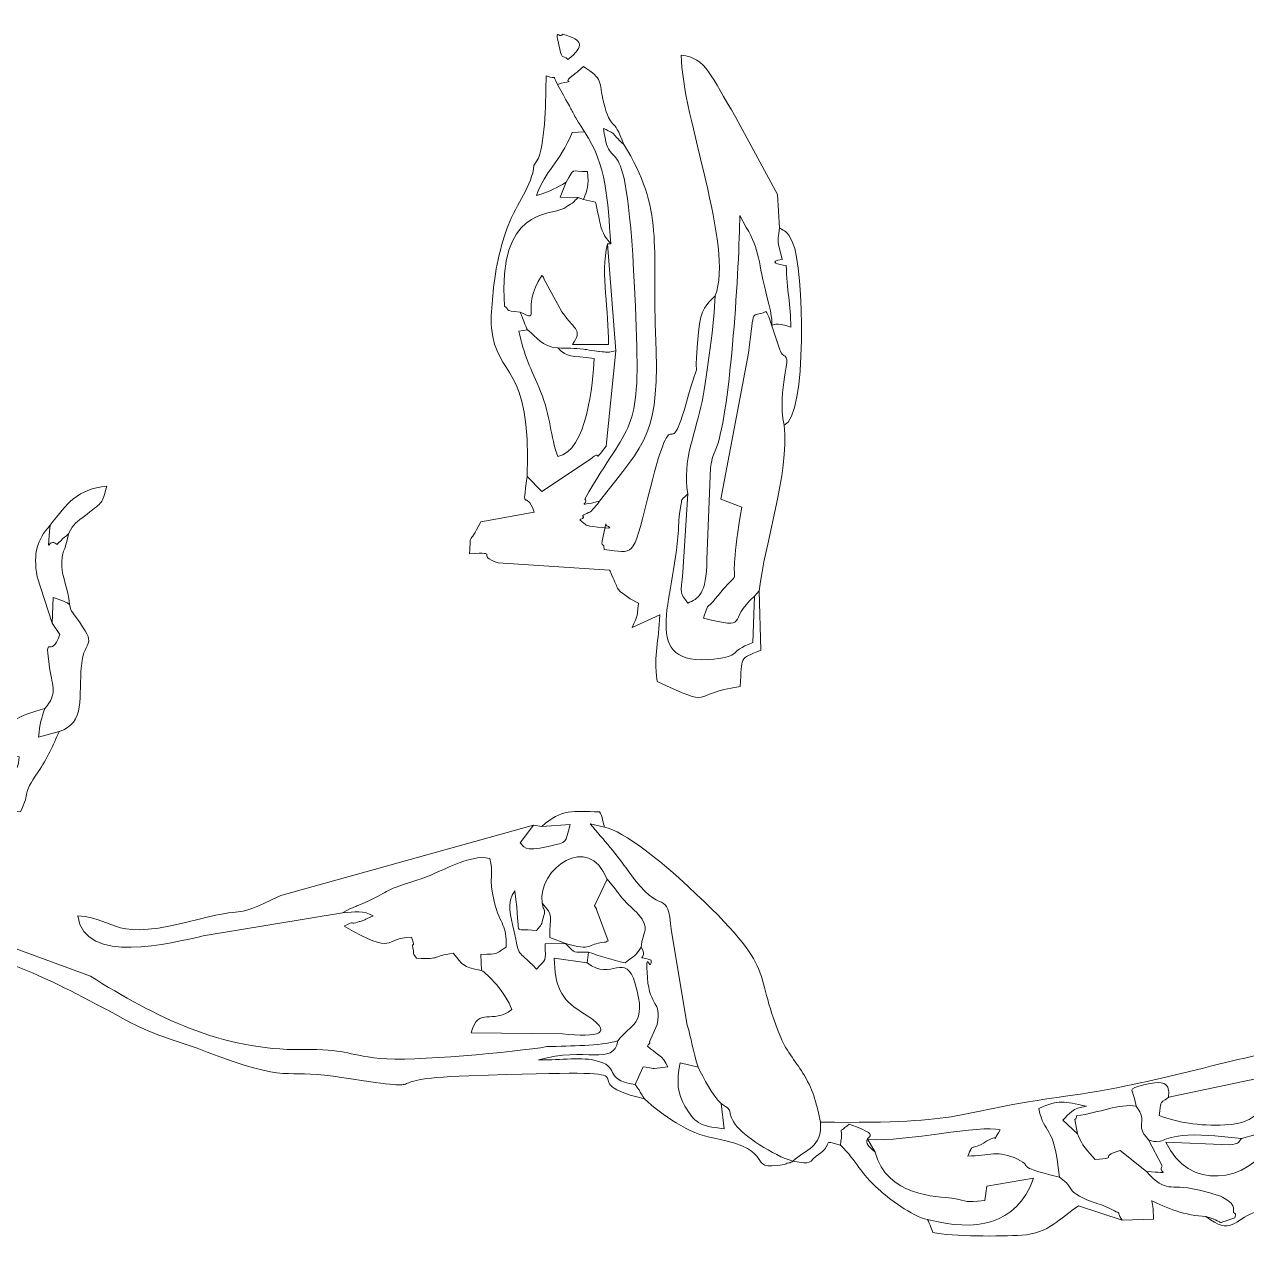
# Model space of a CAD drawing. Header units: millimetres. Extents: x -354 to 179, y -174 to 113.
# Drawn here: x -322.08 to -292.76, y -14.7 to 14.39 of the extents above; entities that cross this region are included whole.
import ezdxf

# ---------------------------------------------------------------- set-up
doc = ezdxf.new("R2010")
doc.units = ezdxf.units.MM
doc.linetypes.add('K5LT32769', pattern=[0])
doc.layers.add('layer 1', color=7, linetype='Continuous')

msp = doc.modelspace()

# ---------------------------------------------------------------- linework, layer by layer
at = {"layer": 'layer 1', "color": 7, "linetype": 'K5LT32769', "lineweight": 18}
for points, knots in [([(-309.236, 13.8), (-309.17, 13.512), (-309.173, 13.691), (-309.041, 13.545), (-308.632, 13.886), (-308.663, 14.011), (-309.166, 14.156), (-309.245, 14.013), (-309.371, 14.39), (-309.236, 13.8)], [0, 0, 0, 0, 0.25, 0.25, 0.25, 0.5, 0.5, 0.5, 1, 1, 1, 1]), ([(-303.965, 9.512), (-303.965, 9.512), (-304.015, 10.306), (-304.015, 10.306), (-305.007, 12.155), (-305.007, 12.155), (-305.626, 13.16), (-305.706, 13.579), (-306.32, 13.653), (-306.302, 12.142), (-305.044, 9.055), (-305.507, 7.875), (-305.524, 7.263), (-305.696, 6.012), (-305.822, 5.343), (-305.953, 4.639), (-306.307, 3.924), (-306.166, 3.125), (-306.166, 3.125), (-306.28, 1.244), (-306.28, 1.244), (-306.35, 0.709), (-306.336, 0.744), (-306.165, 0.499), (-305.919, 0.612), (-305.711, 0.693), (-305.704, 1.55), (-305.704, 1.55), (-305.621, 3.747), (-305.621, 3.747), (-305.569, 4.055), (-305.566, 3.998), (-305.475, 4.234), (-305.134, 5.122), (-304.928, 8.652), (-304.915, 9.805), (-304.915, 9.805), (-304.762, 9.519), (-304.762, 9.519), (-304.419, 8.962), (-304.483, 8.671), (-304.264, 7.863), (-303.959, 6.737), (-304.435, 7.39), (-303.689, 7.126), (-303.7, 7.656), (-303.785, 8.026), (-303.801, 8.602), (-304.002, 8.628), (-304.242, 8.691), (-303.897, 8.752), (-304.026, 9.287), (-304.013, 9.056), (-303.965, 9.512)], [0, 0, 0, 0, 0.052632, 0.052632, 0.105263, 0.105263, 0.105263, 0.157895, 0.157895, 0.157895, 0.210526, 0.210526, 0.210526, 0.263158, 0.263158, 0.263158, 0.315789, 0.315789, 0.315789, 0.368421, 0.368421, 0.368421, 0.421053, 0.421053, 0.421053, 0.473684, 0.473684, 0.473684, 0.526316, 0.526316, 0.526316, 0.578947, 0.578947, 0.578947, 0.631579, 0.631579, 0.631579, 0.684211, 0.684211, 0.684211, 0.736842, 0.736842, 0.736842, 0.789474, 0.789474, 0.789474, 0.842105, 0.842105, 0.842105, 0.894737, 0.894737, 0.894737, 1, 1, 1, 1]), ([(-304.566, 0.665), (-304.566, 0.665), (-304.604, -0.446), (-304.604, -0.446), (-305.225, -0.679), (-304.86, -0.77), (-305.535, -0.841), (-305.535, -0.841), (-307.358, -1.033), (-306.495, 0.528), (-306.389, 2.251), (-306.389, 2.251), (-306.383, 2.356), (-306.369, 2.654), (-306.349, 2.74), (-306.349, 2.74), (-306.271, 3.084), (-306.372, 2.899), (-306.166, 3.125), (-306.166, 3.125), (-306.307, 3.924), (-305.953, 4.639), (-305.822, 5.343), (-305.822, 5.343), (-305.696, 6.012), (-305.524, 7.263), (-305.507, 7.875), (-305.507, 7.875), (-305.713, 7.661), (-305.853, 7.596), (-305.908, 7.008), (-305.908, 7.008), (-306.062, 5.377), (-305.779, 6.788), (-306.221, 5.239), (-306.221, 5.239), (-306.667, 3.674), (-306.451, 5.721), (-307.129, 3.005), (-307.129, 3.005), (-307.496, 1.534), (-307.447, 1.716), (-308.166, 1.785), (-308.166, 1.785), (-308.184, 1.817), (-308.158, 1.875), (-308.197, 1.892), (-308.197, 1.892), (-308.233, 1.907), (-308.219, 1.972), (-308.22, 1.993), (-308.22, 1.993), (-308.22, 1.993), (-308.127, 2.403), (-308.127, 2.403), (-308.179, 2.351), (-307.779, 2.256), (-308.326, 2.326), (-308.326, 2.326), (-308.666, 2.371), (-308.569, 2.354), (-308.756, 2.499), (-308.756, 2.499), (-308.727, 2.523), (-308.64, 2.551), (-308.663, 2.565), (-308.663, 2.565), (-308.751, 2.617), (-308.532, 2.664), (-308.491, 2.703), (-308.491, 2.703), (-308.491, 2.703), (-308.345, 2.861), (-308.345, 2.861), (-308.327, 2.88), (-308.299, 2.916), (-308.278, 2.945), (-308.278, 2.945), (-308.931, 2.807), (-308.504, 2.894), (-308.634, 2.999), (-308.634, 2.999), (-307.535, 4.922), (-307.304, 4.488), (-307.4, 7.126), (-307.4, 7.126), (-307.601, 12.654), (-308.022, 10.479), (-308.182, 11.896), (-308.182, 11.896), (-307.812, 11.71), (-308.06, 11.831), (-307.698, 11.511), (-307.698, 11.511), (-307.945, 12.213), (-308.012, 11.821), (-308.177, 12.503), (-308.177, 12.503), (-308.309, 13.045), (-308.179, 13.06), (-308.666, 13.38), (-308.666, 13.38), (-308.666, 13.38), (-308.804, 13.26), (-308.804, 13.26), (-308.823, 13.246), (-308.857, 13.214), (-308.881, 13.197), (-308.881, 13.197), (-309.293, 12.906), (-308.7, 13.108), (-309.291, 12.952), (-309.291, 12.952), (-309.165, 12.721), (-309.132, 12.669), (-309.005, 12.434), (-309.005, 12.434), (-308.95, 12.331), (-308.929, 12.286), (-308.87, 12.183), (-308.87, 12.183), (-308.849, 12.148), (-308.781, 12.035), (-308.762, 12.003), (-308.762, 12.003), (-308.762, 12.003), (-308.642, 11.815), (-308.642, 11.815), (-308.1, 11.008), (-308.09, 10.189), (-308.012, 9.127), (-308.012, 9.127), (-308.012, 9.127), (-308.092, 9.123), (-308.092, 9.123), (-308.092, 9.123), (-307.893, 6.553), (-307.893, 6.553), (-307.893, 6.553), (-308.125, 4.265), (-308.125, 4.265), (-308.472, 3.802), (-308.188, 4.212), (-308.497, 3.959), (-308.497, 3.959), (-308.497, 3.959), (-309.667, 3.184), (-309.667, 3.184), (-309.667, 3.184), (-310.02, 3.54), (-310.02, 3.54), (-310.141, 2.598), (-310.063, 3.279), (-309.845, 2.687), (-309.845, 2.687), (-309.845, 2.687), (-311.128, 2.45), (-311.128, 2.45), (-311.444, 1.833), (-311.365, 2.243), (-311.397, 1.688), (-311.397, 1.688), (-310.628, 1.723), (-311.298, 1.663), (-310.709, 1.469), (-310.709, 1.469), (-310.709, 1.469), (-308.041, 1.293), (-308.041, 1.293), (-308.018, 1.263), (-308.005, 1.214), (-307.994, 1.19), (-307.994, 1.19), (-307.795, 0.772), (-307.92, 0.865), (-307.543, 0.607), (-307.543, 0.607), (-307.543, 0.607), (-307.342, 0.498), (-307.342, 0.498), (-307.395, 0.08), (-307.373, 0.211), (-307.499, -0.084), (-307.499, -0.084), (-307.499, -0.084), (-306.836, 0.217), (-306.836, 0.217), (-306.859, -0.446), (-306.981, -0.691), (-306.901, -1.377), (-306.901, -1.377), (-305.474, -2.042), (-306.164, -1.683), (-304.909, -1.5), (-304.909, -1.5), (-304.853, -0.77), (-304.953, -0.853), (-304.411, -0.626), (-304.411, -0.626), (-304.411, -0.626), (-304.449, 0.8), (-304.449, 0.8), (-304.566, 0.665), (-304.566, 0.665)], [0, 0, 0, 0, 0.017857, 0.017857, 0.017857, 0.035714, 0.035714, 0.035714, 0.035714, 0.053571, 0.053571, 0.053571, 0.053571, 0.071429, 0.071429, 0.071429, 0.071429, 0.089286, 0.089286, 0.089286, 0.089286, 0.107143, 0.107143, 0.107143, 0.107143, 0.125, 0.125, 0.125, 0.125, 0.142857, 0.142857, 0.142857, 0.142857, 0.160714, 0.160714, 0.160714, 0.160714, 0.178571, 0.178571, 0.178571, 0.178571, 0.196429, 0.196429, 0.196429, 0.196429, 0.214286, 0.214286, 0.214286, 0.214286, 0.232143, 0.232143, 0.232143, 0.232143, 0.25, 0.25, 0.25, 0.267857, 0.267857, 0.267857, 0.267857, 0.285714, 0.285714, 0.285714, 0.285714, 0.303571, 0.303571, 0.303571, 0.303571, 0.321429, 0.321429, 0.321429, 0.321429, 0.339286, 0.339286, 0.339286, 0.357143, 0.357143, 0.357143, 0.357143, 0.375, 0.375, 0.375, 0.375, 0.392857, 0.392857, 0.392857, 0.392857, 0.410714, 0.410714, 0.410714, 0.410714, 0.428571, 0.428571, 0.428571, 0.428571, 0.446429, 0.446429, 0.446429, 0.446429, 0.464286, 0.464286, 0.464286, 0.464286, 0.482143, 0.482143, 0.482143, 0.5, 0.5, 0.5, 0.5, 0.517857, 0.517857, 0.517857, 0.517857, 0.535714, 0.535714, 0.535714, 0.535714, 0.553571, 0.553571, 0.553571, 0.553571, 0.571429, 0.571429, 0.571429, 0.571429, 0.589286, 0.589286, 0.589286, 0.607143, 0.607143, 0.607143, 0.607143, 0.625, 0.625, 0.625, 0.642857, 0.642857, 0.642857, 0.660714, 0.660714, 0.660714, 0.678571, 0.678571, 0.678571, 0.678571, 0.696429, 0.696429, 0.696429, 0.714286, 0.714286, 0.714286, 0.732143, 0.732143, 0.732143, 0.732143, 0.75, 0.75, 0.75, 0.767857, 0.767857, 0.767857, 0.767857, 0.785714, 0.785714, 0.785714, 0.785714, 0.803571, 0.803571, 0.803571, 0.821429, 0.821429, 0.821429, 0.821429, 0.839286, 0.839286, 0.839286, 0.839286, 0.857143, 0.857143, 0.857143, 0.875, 0.875, 0.875, 0.875, 0.892857, 0.892857, 0.892857, 0.910714, 0.910714, 0.910714, 0.910714, 0.928571, 0.928571, 0.928571, 0.928571, 0.946429, 0.946429, 0.946429, 0.946429, 0.964286, 0.964286, 1, 1, 1, 1]), ([(-309.283, 6.625), (-309.036, 6.386), (-308.982, 6.444), (-308.413, 6.375), (-308.413, 6.375), (-308.435, 5.797), (-308.585, 4.133), (-309.282, 4.022), (-309.282, 4.022), (-309.465, 4.498), (-309.445, 4.979), (-309.696, 5.582), (-309.696, 5.582), (-309.922, 6.123), (-310.103, 6.471), (-310.214, 7.031), (-310.214, 7.031), (-310.012, 7.059), (-310.012, 7.059), (-310.026, 7.087), (-310.172, 7.456), (-310.185, 7.483), (-310.185, 7.483), (-310.613, 7.529), (-310.415, 7.532), (-310.558, 7.626), (-310.729, 10.005), (-309.47, 9.79), (-309.14, 9.976), (-309.14, 9.976), (-308.83, 10.151), (-308.932, 10.111), (-308.792, 10.24), (-308.792, 10.24), (-309.226, 10.247), (-309.226, 10.247), (-309.226, 10.247), (-309.082, 10.604), (-309.082, 10.604), (-309.347, 10.451), (-309.402, 10.409), (-309.791, 10.284), (-309.791, 10.284), (-309.575, 10.909), (-309.255, 11.028), (-308.937, 11.798), (-308.937, 11.798), (-308.937, 11.798), (-308.642, 11.815), (-308.642, 11.815), (-308.642, 11.815), (-308.762, 12.003), (-308.762, 12.003), (-308.781, 12.035), (-308.849, 12.148), (-308.87, 12.183), (-308.87, 12.183), (-308.929, 12.286), (-308.95, 12.331), (-309.005, 12.434), (-309.005, 12.434), (-309.132, 12.669), (-309.165, 12.721), (-309.291, 12.952), (-309.291, 12.952), (-309.438, 13.228), (-309.243, 13.045), (-309.563, 13.153), (-309.563, 13.153), (-309.566, 12.603), (-309.583, 11.64), (-309.744, 11.181), (-309.744, 11.181), (-309.853, 11.002), (-309.853, 11.002), (-309.896, 10.533), (-310.277, 10.081), (-310.472, 9.568), (-310.472, 9.568), (-310.645, 9.117), (-310.816, 8.396), (-310.837, 7.875), (-310.837, 7.875), (-310.858, 7.619), (-310.898, 7.365), (-310.873, 7.109), (-310.873, 7.109), (-310.75, 5.872), (-309.91, 6.295), (-310.02, 3.54), (-310.02, 3.54), (-309.667, 3.184), (-309.667, 3.184), (-308.497, 3.959), (-308.497, 3.959), (-308.188, 4.212), (-308.472, 3.802), (-308.125, 4.265), (-308.125, 4.265), (-307.893, 6.553), (-307.893, 6.553), (-308.182, 6.502), (-308.054, 6.527), (-308.289, 6.541), (-308.289, 6.541), (-308.31, 6.543), (-308.608, 6.589), (-308.669, 6.595), (-308.669, 6.595), (-308.878, 6.618), (-309.073, 6.62), (-309.283, 6.625)], [0, 0, 0, 0, 0.030303, 0.030303, 0.030303, 0.030303, 0.060606, 0.060606, 0.060606, 0.060606, 0.090909, 0.090909, 0.090909, 0.090909, 0.121212, 0.121212, 0.121212, 0.151515, 0.151515, 0.151515, 0.181818, 0.181818, 0.181818, 0.181818, 0.212121, 0.212121, 0.212121, 0.242424, 0.242424, 0.242424, 0.242424, 0.272727, 0.272727, 0.272727, 0.30303, 0.30303, 0.30303, 0.333333, 0.333333, 0.333333, 0.363636, 0.363636, 0.363636, 0.363636, 0.393939, 0.393939, 0.393939, 0.393939, 0.424242, 0.424242, 0.424242, 0.454545, 0.454545, 0.454545, 0.484848, 0.484848, 0.484848, 0.484848, 0.515152, 0.515152, 0.515152, 0.515152, 0.545455, 0.545455, 0.545455, 0.545455, 0.575758, 0.575758, 0.575758, 0.575758, 0.606061, 0.606061, 0.606061, 0.636364, 0.636364, 0.636364, 0.666667, 0.666667, 0.666667, 0.666667, 0.69697, 0.69697, 0.69697, 0.69697, 0.727273, 0.727273, 0.727273, 0.727273, 0.757576, 0.757576, 0.757576, 0.787879, 0.787879, 0.818182, 0.818182, 0.818182, 0.848485, 0.848485, 0.848485, 0.878788, 0.878788, 0.878788, 0.909091, 0.909091, 0.909091, 0.909091, 0.939394, 0.939394, 0.939394, 0.939394, 1, 1, 1, 1]), ([(-307.698, 11.511), (-308.06, 11.831), (-307.812, 11.71), (-308.182, 11.896), (-308.022, 10.479), (-307.601, 12.654), (-307.4, 7.126), (-307.304, 4.488), (-307.535, 4.922), (-308.634, 2.999), (-308.504, 2.894), (-308.931, 2.807), (-308.278, 2.945), (-307.148, 4.433), (-306.831, 4.493), (-306.936, 7.001), (-307.021, 9.047), (-306.722, 9.944), (-307.698, 11.511)], [0, 0, 0, 0, 0.142857, 0.142857, 0.142857, 0.285714, 0.285714, 0.285714, 0.428571, 0.428571, 0.428571, 0.571429, 0.571429, 0.571429, 0.714286, 0.714286, 0.714286, 1, 1, 1, 1]), ([(-308.642, 11.815), (-308.642, 11.815), (-308.937, 11.798), (-308.937, 11.798), (-309.255, 11.028), (-309.575, 10.909), (-309.791, 10.284), (-309.402, 10.409), (-309.347, 10.451), (-309.082, 10.604), (-308.859, 10.964), (-309.013, 10.863), (-308.568, 10.859), (-308.534, 10.497), (-308.566, 10.439), (-308.667, 10.192), (-308.667, 10.192), (-308.379, 10.127), (-308.379, 10.127), (-308.332, 9.961), (-308.282, 9.639), (-308.246, 9.533), (-308.157, 9.268), (-308.117, 9.259), (-308.012, 9.127), (-308.09, 10.189), (-308.1, 11.008), (-308.642, 11.815)], [0, 0, 0, 0, 0.1, 0.1, 0.1, 0.2, 0.2, 0.2, 0.3, 0.3, 0.3, 0.4, 0.4, 0.4, 0.5, 0.5, 0.5, 0.6, 0.6, 0.6, 0.7, 0.7, 0.7, 0.8, 0.8, 0.8, 1, 1, 1, 1]), ([(-308.667, 10.192), (-308.667, 10.192), (-308.792, 10.24), (-308.792, 10.24), (-308.932, 10.111), (-308.83, 10.151), (-309.14, 9.976), (-309.47, 9.79), (-310.729, 10.005), (-310.558, 7.626), (-310.415, 7.532), (-310.613, 7.529), (-310.185, 7.483), (-309.642, 7.226), (-310.202, 7.543), (-309.667, 8.368), (-309.647, 8.343), (-309.594, 8.3), (-309.619, 8.287), (-309.619, 8.287), (-309.187, 7.496), (-309.187, 7.496), (-308.832, 6.995), (-308.699, 7.092), (-308.926, 6.706), (-308.926, 6.706), (-308.068, 6.712), (-308.068, 6.712), (-308.048, 7.529), (-308.265, 8.372), (-308.092, 9.123), (-308.092, 9.123), (-308.012, 9.127), (-308.012, 9.127), (-308.117, 9.259), (-308.157, 9.268), (-308.246, 9.533), (-308.282, 9.639), (-308.332, 9.961), (-308.379, 10.127), (-308.379, 10.127), (-308.667, 10.192), (-308.667, 10.192)], [0, 0, 0, 0, 0.066667, 0.066667, 0.066667, 0.133333, 0.133333, 0.133333, 0.2, 0.2, 0.2, 0.266667, 0.266667, 0.266667, 0.333333, 0.333333, 0.333333, 0.4, 0.4, 0.4, 0.466667, 0.466667, 0.466667, 0.533333, 0.533333, 0.533333, 0.6, 0.6, 0.6, 0.666667, 0.666667, 0.666667, 0.733333, 0.733333, 0.733333, 0.8, 0.8, 0.8, 0.866667, 0.866667, 0.866667, 1, 1, 1, 1]), ([(-303.965, 9.512), (-304.013, 9.056), (-304.026, 9.287), (-303.897, 8.752), (-303.897, 8.752), (-304.242, 8.691), (-304.002, 8.628), (-303.801, 8.602), (-303.801, 8.602), (-303.785, 8.026), (-303.7, 7.656), (-303.689, 7.126), (-303.689, 7.126), (-304.435, 7.39), (-303.959, 6.737), (-304.264, 7.863), (-304.264, 7.863), (-304.483, 8.671), (-304.419, 8.962), (-304.762, 9.519), (-304.762, 9.519), (-304.915, 9.805), (-304.915, 9.805), (-304.928, 8.652), (-305.134, 5.122), (-305.475, 4.234), (-305.475, 4.234), (-305.566, 3.998), (-305.569, 4.055), (-305.621, 3.747), (-305.621, 3.747), (-305.621, 3.747), (-305.704, 1.55), (-305.704, 1.55), (-305.711, 0.693), (-305.919, 0.612), (-306.165, 0.499), (-306.165, 0.499), (-306.336, 0.744), (-306.35, 0.709), (-306.28, 1.244), (-306.28, 1.244), (-306.28, 1.244), (-306.166, 3.125), (-306.166, 3.125), (-306.372, 2.899), (-306.271, 3.084), (-306.349, 2.74), (-306.349, 2.74), (-306.369, 2.654), (-306.383, 2.356), (-306.389, 2.251), (-306.389, 2.251), (-306.495, 0.528), (-307.358, -1.033), (-305.535, -0.841), (-305.535, -0.841), (-304.86, -0.77), (-305.225, -0.679), (-304.604, -0.446), (-304.604, -0.446), (-304.604, -0.446), (-304.566, 0.665), (-304.566, 0.665), (-305.247, 0.081), (-304.635, -0.147), (-305.79, 0.142), (-305.79, 0.142), (-305.63, 0.599), (-305.721, 0.329), (-305.511, 0.593), (-304.675, 1.647), (-305.316, 0.335), (-304.864, 2.803), (-304.864, 2.803), (-305.374, 2.999), (-305.374, 2.999), (-305.374, 2.999), (-304.708, 6.499), (-304.708, 6.499), (-304.556, 7.713), (-304.657, 7.314), (-304.29, 7.5), (-304.259, 7.462), (-304.238, 7.413), (-304.219, 7.372), (-304.219, 7.372), (-304.219, 7.372), (-303.956, 6.581), (-303.956, 6.581), (-303.943, 6.555), (-303.908, 6.459), (-303.858, 6.444), (-303.858, 6.444), (-303.636, 6.382), (-304.039, 5.672), (-303.851, 4.769), (-303.851, 4.769), (-303.303, 4.961), (-303.361, 8.542), (-303.65, 9.159), (-303.65, 9.159), (-303.8, 9.478), (-303.82, 9.397), (-303.965, 9.512)], [0, 0, 0, 0, 0.033333, 0.033333, 0.033333, 0.033333, 0.066667, 0.066667, 0.066667, 0.066667, 0.1, 0.1, 0.1, 0.1, 0.133333, 0.133333, 0.133333, 0.133333, 0.166667, 0.166667, 0.166667, 0.2, 0.2, 0.2, 0.233333, 0.233333, 0.233333, 0.233333, 0.266667, 0.266667, 0.266667, 0.266667, 0.3, 0.3, 0.3, 0.333333, 0.333333, 0.333333, 0.333333, 0.366667, 0.366667, 0.366667, 0.366667, 0.4, 0.4, 0.4, 0.433333, 0.433333, 0.433333, 0.433333, 0.466667, 0.466667, 0.466667, 0.466667, 0.5, 0.5, 0.5, 0.5, 0.533333, 0.533333, 0.533333, 0.533333, 0.566667, 0.566667, 0.566667, 0.6, 0.6, 0.6, 0.6, 0.633333, 0.633333, 0.633333, 0.666667, 0.666667, 0.666667, 0.7, 0.7, 0.7, 0.733333, 0.733333, 0.733333, 0.766667, 0.766667, 0.766667, 0.8, 0.8, 0.8, 0.8, 0.833333, 0.833333, 0.833333, 0.866667, 0.866667, 0.866667, 0.866667, 0.9, 0.9, 0.9, 0.9, 0.933333, 0.933333, 0.933333, 0.933333, 1, 1, 1, 1]), ([(-310.185, 7.483), (-310.172, 7.456), (-310.026, 7.087), (-310.012, 7.059), (-309.759, 6.874), (-309.682, 6.666), (-309.283, 6.625), (-309.073, 6.62), (-308.878, 6.618), (-308.669, 6.595), (-308.608, 6.589), (-308.31, 6.543), (-308.289, 6.541), (-308.054, 6.527), (-308.182, 6.502), (-307.893, 6.553), (-307.893, 6.553), (-308.092, 9.123), (-308.092, 9.123), (-308.265, 8.372), (-308.048, 7.529), (-308.068, 6.712), (-308.068, 6.712), (-308.926, 6.706), (-308.926, 6.706), (-308.699, 7.092), (-308.832, 6.995), (-309.187, 7.496), (-309.187, 7.496), (-309.619, 8.287), (-309.619, 8.287), (-309.594, 8.3), (-309.647, 8.343), (-309.667, 8.368), (-310.202, 7.543), (-309.642, 7.226), (-310.185, 7.483)], [0, 0, 0, 0, 0.076923, 0.076923, 0.076923, 0.153846, 0.153846, 0.153846, 0.230769, 0.230769, 0.230769, 0.307692, 0.307692, 0.307692, 0.384615, 0.384615, 0.384615, 0.461538, 0.461538, 0.461538, 0.538462, 0.538462, 0.538462, 0.615385, 0.615385, 0.615385, 0.692308, 0.692308, 0.692308, 0.769231, 0.769231, 0.769231, 0.846154, 0.846154, 0.846154, 1, 1, 1, 1]), ([(-304.566, 0.665), (-304.566, 0.665), (-304.449, 0.8), (-304.449, 0.8), (-304.326, 1.941), (-303.726, 3.599), (-303.851, 4.769), (-304.039, 5.672), (-303.636, 6.382), (-303.858, 6.444), (-303.908, 6.459), (-303.943, 6.555), (-303.956, 6.581), (-303.956, 6.581), (-304.219, 7.372), (-304.219, 7.372), (-304.238, 7.413), (-304.259, 7.462), (-304.29, 7.5), (-304.657, 7.314), (-304.556, 7.713), (-304.708, 6.499), (-304.708, 6.499), (-305.374, 2.999), (-305.374, 2.999), (-304.864, 2.803), (-304.864, 2.803), (-305.316, 0.335), (-304.675, 1.647), (-305.511, 0.593), (-305.721, 0.329), (-305.63, 0.599), (-305.79, 0.142), (-304.635, -0.147), (-305.247, 0.081), (-304.566, 0.665)], [0, 0, 0, 0, 0.076923, 0.076923, 0.076923, 0.153846, 0.153846, 0.153846, 0.230769, 0.230769, 0.230769, 0.307692, 0.307692, 0.307692, 0.384615, 0.384615, 0.384615, 0.461538, 0.461538, 0.461538, 0.538462, 0.538462, 0.538462, 0.615385, 0.615385, 0.692308, 0.692308, 0.692308, 0.769231, 0.769231, 0.769231, 0.846154, 0.846154, 0.846154, 1, 1, 1, 1]), ([(-321.462, 2.373), (-321.522, 1.497), (-321.527, 2.124), (-321.295, 1.912), (-321.278, 1.939), (-321.043, 2.143), (-321.023, 2.164), (-320.884, 2.438), (-320.86, 2.409), (-320.574, 2.637), (-320.178, 2.953), (-320.232, 2.858), (-320.1, 3.311), (-320.814, 3.236), (-321.037, 2.907), (-321.462, 2.373)], [0, 0, 0, 0, 0.166667, 0.166667, 0.166667, 0.333333, 0.333333, 0.333333, 0.5, 0.5, 0.5, 0.666667, 0.666667, 0.666667, 1, 1, 1, 1]), ([(-321.462, 2.373), (-321.782, 1.994), (-321.865, 1.734), (-321.774, 1.131), (-321.774, 1.131), (-321.413, 0.023), (-321.413, 0.023), (-321.384, 0.634), (-321.384, 0.634), (-321.255, 0.584), (-321.164, 0.574), (-320.994, 0.47), (-321.032, 0.854), (-321.17, 1.124), (-321.181, 1.382), (-321.2, 1.779), (-321.097, 1.695), (-321.023, 2.164), (-321.043, 2.143), (-321.278, 1.939), (-321.295, 1.912), (-321.527, 2.124), (-321.522, 1.497), (-321.462, 2.373)], [0, 0, 0, 0, 0.111111, 0.111111, 0.111111, 0.222222, 0.222222, 0.333333, 0.333333, 0.333333, 0.444444, 0.444444, 0.444444, 0.555556, 0.555556, 0.555556, 0.666667, 0.666667, 0.666667, 0.777778, 0.777778, 0.777778, 1, 1, 1, 1]), ([(-320.994, 0.47), (-321.164, 0.574), (-321.255, 0.584), (-321.384, 0.634), (-321.384, 0.634), (-321.413, 0.023), (-321.413, 0.023), (-321.23, -0.252), (-321.23, -0.252), (-321.431, -0.896), (-321.612, -0.126), (-321.472, -1.056), (-321.4, -1.539), (-321.28, -1.652), (-321.585, -2.032), (-321.675, -2.274), (-321.697, -2.371), (-321.743, -2.713), (-321.743, -2.713), (-321.246, -2.577), (-321.246, -2.577), (-320.599, -2.389), (-320.782, -1.722), (-320.711, -1.001), (-320.641, -0.287), (-320.276, -0.622), (-320.856, 0.188), (-320.987, 0.37), (-320.949, 0.28), (-320.994, 0.47)], [0, 0, 0, 0, 0.090909, 0.090909, 0.090909, 0.181818, 0.181818, 0.272727, 0.272727, 0.272727, 0.363636, 0.363636, 0.363636, 0.454545, 0.454545, 0.454545, 0.545455, 0.545455, 0.545455, 0.636364, 0.636364, 0.636364, 0.727273, 0.727273, 0.727273, 0.818182, 0.818182, 0.818182, 1, 1, 1, 1]), ([(-321.585, -2.032), (-321.893, -2.112), (-322.115, -2.177), (-322.346, -2.327), (-322.647, -2.521), (-322.475, -2.544), (-322.904, -2.658), (-322.904, -2.658), (-322.939, -3.1), (-322.939, -3.1), (-322.207, -3.186), (-322.207, -3.186), (-322.23, -3.444), (-322.241, -3.389), (-322.28, -3.508), (-322.291, -3.541), (-322.306, -3.575), (-322.318, -3.611), (-322.332, -3.651), (-322.348, -3.686), (-322.361, -3.724), (-322.361, -3.724), (-322.452, -3.977), (-322.452, -3.977), (-322.442, -4.852), (-322.526, -4.399), (-322.171, -4.511), (-321.916, -3.988), (-322.159, -4.141), (-321.748, -3.548), (-321.534, -3.24), (-321.379, -2.894), (-321.246, -2.577), (-321.246, -2.577), (-321.743, -2.713), (-321.743, -2.713), (-321.697, -2.371), (-321.675, -2.274), (-321.585, -2.032)], [0, 0, 0, 0, 0.071429, 0.071429, 0.071429, 0.142857, 0.142857, 0.142857, 0.214286, 0.214286, 0.285714, 0.285714, 0.285714, 0.357143, 0.357143, 0.357143, 0.428571, 0.428571, 0.428571, 0.5, 0.5, 0.5, 0.571429, 0.571429, 0.571429, 0.642857, 0.642857, 0.642857, 0.714286, 0.714286, 0.714286, 0.785714, 0.785714, 0.785714, 0.857143, 0.857143, 0.857143, 1, 1, 1, 1]), ([(-307.426, -11.056), (-308.267, -10.911), (-307.703, -10.625), (-308.415, -10.467), (-308.415, -10.467), (-308.728, -10.398), (-309.375, -10.473), (-309.744, -10.461), (-309.744, -10.461), (-308.63, -10.133), (-307.946, -10.62), (-307.838, -10.004), (-307.838, -10.004), (-308.309, -10.139), (-308.949, -10.118), (-309.541, -10.144), (-309.541, -10.144), (-310.279, -10.27), (-312.806, -10.509), (-313.542, -10.427), (-313.542, -10.427), (-314.424, -10.328), (-314.337, -10.199), (-315.415, -10.213), (-315.415, -10.213), (-317.355, -10.239), (-318.942, -9.423), (-320.496, -8.452), (-320.496, -8.452), (-325.331, -6.677), (-325.331, -6.677), (-325.929, -6.532), (-326.476, -6.427), (-327.138, -6.2), (-327.138, -6.2), (-328.387, -5.771), (-328.478, -5.659), (-329.46, -5.161), (-332.272, -3.737), (-331.715, -4.359), (-332.9, -4.126), (-332.9, -4.126), (-332.9, -4.126), (-337.177, -3.069), (-337.177, -3.069), (-337.207, -3.059), (-337.36, -2.991), (-337.398, -2.975), (-337.398, -2.975), (-337.379, -3.199), (-337.379, -3.199), (-337.379, -3.199), (-337.913, -3.003), (-337.913, -3.003), (-337.51, -3.67), (-336.979, -3.572), (-336.119, -3.859), (-336.119, -3.859), (-333.93, -4.588), (-333.509, -4.348), (-331.937, -4.642), (-331.937, -4.642), (-330.327, -4.943), (-328.295, -6.457), (-326.635, -6.854), (-326.635, -6.854), (-325.86, -7.039), (-325.353, -7.133), (-324.666, -7.372), (-324.666, -7.372), (-321.949, -8.317), (-321.996, -8.233), (-319.505, -9.58), (-318.987, -9.86), (-318.337, -10.022), (-317.69, -10.273), (-317.69, -10.273), (-315.725, -11.038), (-315.83, -10.679), (-314.672, -10.853), (-314.672, -10.853), (-311.802, -11.285), (-313.993, -10.927), (-311.419, -10.842), (-311.419, -10.842), (-306.103, -10.668), (-309.341, -10.888), (-307.204, -11.397), (-307.204, -11.397), (-307.228, -11.36), (-307.254, -11.311), (-307.272, -11.282), (-307.288, -11.258), (-307.318, -11.208), (-307.333, -11.184), (-307.349, -11.158), (-307.398, -11.087), (-307.426, -11.056)], [0, 0, 0, 0, 0.035714, 0.035714, 0.035714, 0.035714, 0.071429, 0.071429, 0.071429, 0.071429, 0.107143, 0.107143, 0.107143, 0.107143, 0.142857, 0.142857, 0.142857, 0.142857, 0.178571, 0.178571, 0.178571, 0.178571, 0.214286, 0.214286, 0.214286, 0.214286, 0.25, 0.25, 0.25, 0.285714, 0.285714, 0.285714, 0.321429, 0.321429, 0.321429, 0.321429, 0.357143, 0.357143, 0.357143, 0.392857, 0.392857, 0.392857, 0.392857, 0.428571, 0.428571, 0.428571, 0.464286, 0.464286, 0.464286, 0.5, 0.5, 0.5, 0.535714, 0.535714, 0.535714, 0.571429, 0.571429, 0.571429, 0.571429, 0.607143, 0.607143, 0.607143, 0.607143, 0.642857, 0.642857, 0.642857, 0.642857, 0.678571, 0.678571, 0.678571, 0.678571, 0.714286, 0.714286, 0.714286, 0.75, 0.75, 0.75, 0.75, 0.785714, 0.785714, 0.785714, 0.785714, 0.821429, 0.821429, 0.821429, 0.821429, 0.857143, 0.857143, 0.857143, 0.857143, 0.892857, 0.892857, 0.892857, 0.928571, 0.928571, 0.928571, 1, 1, 1, 1]), ([(-305.365, -11.506), (-305.365, -11.506), (-305.293, -12.115), (-305.293, -12.115), (-305.907, -12.045), (-305.994, -11.969), (-306.232, -11.571), (-306.232, -11.571), (-306.416, -11.265), (-306.432, -10.984), (-306.35, -10.536), (-306.35, -10.536), (-306.35, -10.536), (-305.916, -10.636), (-305.916, -10.636), (-306.042, -10.247), (-306.075, -9.947), (-306.177, -9.625), (-306.177, -9.625), (-306.177, -9.625), (-306.555, -7.379), (-306.555, -7.379), (-306.665, -6.239), (-306.745, -7.139), (-307.593, -5.927), (-307.593, -5.927), (-307.861, -5.544), (-308.179, -5.179), (-308.505, -4.798), (-308.505, -4.798), (-308.505, -4.798), (-308.163, -4.878), (-308.163, -4.878), (-308.191, -4.793), (-308.208, -4.601), (-308.284, -4.51), (-308.284, -4.51), (-308.913, -4.493), (-309.201, -4.432), (-309.661, -4.858), (-309.661, -4.858), (-309.661, -4.858), (-308.988, -4.813), (-308.988, -4.813), (-309.119, -5.284), (-309.012, -5.219), (-309.513, -5.341), (-309.513, -5.341), (-310.11, -5.487), (-310.101, -5.318), (-310.185, -5.254), (-310.185, -5.254), (-310.185, -5.254), (-309.867, -4.83), (-309.867, -4.83), (-309.867, -4.83), (-315.928, -6.516), (-315.928, -6.516), (-317.237, -7.144), (-316.542, -6.733), (-317.853, -7.079), (-317.853, -7.079), (-320.077, -7.667), (-319.771, -7.079), (-320.797, -7.002), (-320.797, -7.002), (-320.638, -8.209), (-318.541, -7.653), (-317.788, -7.485), (-317.788, -7.485), (-317.788, -7.485), (-314.445, -6.934), (-314.445, -6.934), (-314.445, -6.934), (-314.251, -6.832), (-314.251, -6.832), (-314.222, -6.818), (-314.186, -6.801), (-314.153, -6.787), (-314.153, -6.787), (-314.122, -6.772), (-314.088, -6.76), (-314.056, -6.746), (-314.056, -6.746), (-313.182, -6.371), (-313.614, -6.444), (-312.665, -6.152), (-312.665, -6.152), (-312.134, -5.989), (-311.384, -5.5), (-310.916, -5.628), (-310.916, -5.628), (-310.805, -5.933), (-310.95, -6.113), (-310.812, -6.649), (-310.812, -6.649), (-310.655, -7.257), (-310.496, -7.21), (-310.52, -7.754), (-310.52, -7.754), (-310.846, -7.966), (-310.66, -7.899), (-311.13, -7.935), (-311.13, -7.935), (-311.13, -7.935), (-311.109, -8.316), (-311.109, -8.316), (-310.978, -8.385), (-310.53, -8.84), (-310.385, -9.255), (-310.385, -9.255), (-310.853, -9.626), (-311.185, -9.161), (-311.363, -9.814), (-311.363, -9.814), (-311.363, -9.814), (-309.166, -9.839), (-309.166, -9.839), (-308.35, -9.919), (-307.823, -9.857), (-308.712, -9.313), (-308.712, -9.313), (-309.223, -9.001), (-309.354, -8.682), (-309.365, -8.017), (-309.365, -8.017), (-309.365, -8.017), (-308.576, -8.133), (-308.576, -8.133), (-308.576, -8.133), (-308.542, -7.88), (-308.542, -7.88), (-308.959, -7.85), (-308.82, -7.949), (-309.094, -7.668), (-309.094, -7.668), (-309.094, -7.668), (-309.584, -7.679), (-309.584, -7.679), (-309.579, -8.121), (-309.55, -8.021), (-309.792, -8.281), (-309.792, -8.281), (-310.309, -7.73), (-310.162, -8.121), (-310.343, -7.315), (-310.343, -7.315), (-310.403, -7.05), (-310.529, -6.664), (-310.315, -6.402), (-310.315, -6.402), (-310.13, -7.621), (-310.43, -7.257), (-309.792, -7.359), (-309.792, -7.359), (-309.665, -7.192), (-309.683, -7.262), (-309.615, -6.999), (-309.615, -6.999), (-309.573, -6.836), (-309.617, -6.901), (-309.66, -6.699), (-309.66, -6.699), (-309.755, -5.865), (-308.542, -4.988), (-308.1, -6.127), (-308.1, -6.127), (-308.1, -6.127), (-307.906, -6.36), (-307.906, -6.36), (-307.836, -6.447), (-307.842, -6.455), (-307.734, -6.58), (-307.734, -6.58), (-307.599, -6.737), (-307.468, -6.836), (-307.353, -6.968), (-307.353, -6.968), (-307.049, -7.318), (-307.243, -7.367), (-307.283, -7.755), (-307.283, -7.755), (-307.088, -8.101), (-307.487, -7.943), (-307.041, -8.065), (-307.041, -8.065), (-307.06, -8.426), (-307.191, -7.703), (-307.132, -8.49), (-307.132, -8.49), (-307.077, -9.227), (-306.781, -9.017), (-306.901, -9.612), (-306.901, -9.612), (-306.901, -9.612), (-307.079, -10.032), (-307.079, -10.032), (-307.05, -10.051), (-307.119, -10.095), (-307.133, -10.13), (-307.133, -10.13), (-306.926, -10.315), (-306.762, -10.352), (-306.641, -10.63), (-306.641, -10.63), (-306.641, -10.63), (-306.961, -10.672), (-306.961, -10.672), (-306.961, -10.672), (-307.168, -10.629), (-307.231, -10.631), (-307.231, -10.631), (-307.231, -10.631), (-307.426, -11.056), (-307.426, -11.056), (-307.398, -11.087), (-307.349, -11.158), (-307.333, -11.184), (-307.333, -11.184), (-307.318, -11.208), (-307.288, -11.258), (-307.272, -11.282), (-307.272, -11.282), (-307.254, -11.311), (-307.228, -11.36), (-307.204, -11.397), (-307.204, -11.397), (-306.785, -11.788), (-306.151, -12.231), (-305.526, -12.344), (-305.526, -12.344), (-303.922, -12.635), (-304.869, -13.136), (-303.845, -12.974), (-303.845, -12.974), (-303.82, -12.97), (-303.798, -12.94), (-303.743, -12.935), (-303.743, -12.935), (-303.687, -12.931), (-303.672, -12.91), (-303.641, -12.889), (-303.641, -12.889), (-304.108, -12.769), (-304.856, -12.255), (-305.016, -12.02), (-305.016, -12.02), (-305.272, -11.646), (-305.007, -11.733), (-305.365, -11.506)], [0, 0, 0, 0, 0.014706, 0.014706, 0.014706, 0.029412, 0.029412, 0.029412, 0.029412, 0.044118, 0.044118, 0.044118, 0.044118, 0.058824, 0.058824, 0.058824, 0.073529, 0.073529, 0.073529, 0.073529, 0.088235, 0.088235, 0.088235, 0.102941, 0.102941, 0.102941, 0.102941, 0.117647, 0.117647, 0.117647, 0.117647, 0.132353, 0.132353, 0.132353, 0.147059, 0.147059, 0.147059, 0.147059, 0.161765, 0.161765, 0.161765, 0.161765, 0.176471, 0.176471, 0.176471, 0.191176, 0.191176, 0.191176, 0.191176, 0.205882, 0.205882, 0.205882, 0.205882, 0.220588, 0.220588, 0.220588, 0.235294, 0.235294, 0.235294, 0.25, 0.25, 0.25, 0.25, 0.264706, 0.264706, 0.264706, 0.264706, 0.279412, 0.279412, 0.279412, 0.279412, 0.294118, 0.294118, 0.294118, 0.308824, 0.308824, 0.308824, 0.323529, 0.323529, 0.323529, 0.323529, 0.338235, 0.338235, 0.338235, 0.338235, 0.352941, 0.352941, 0.352941, 0.352941, 0.367647, 0.367647, 0.367647, 0.367647, 0.382353, 0.382353, 0.382353, 0.382353, 0.397059, 0.397059, 0.397059, 0.397059, 0.411765, 0.411765, 0.411765, 0.411765, 0.426471, 0.426471, 0.426471, 0.441176, 0.441176, 0.441176, 0.441176, 0.455882, 0.455882, 0.455882, 0.455882, 0.470588, 0.470588, 0.470588, 0.485294, 0.485294, 0.485294, 0.485294, 0.5, 0.5, 0.5, 0.5, 0.514706, 0.514706, 0.514706, 0.529412, 0.529412, 0.529412, 0.544118, 0.544118, 0.544118, 0.544118, 0.558824, 0.558824, 0.558824, 0.573529, 0.573529, 0.573529, 0.573529, 0.588235, 0.588235, 0.588235, 0.588235, 0.602941, 0.602941, 0.602941, 0.602941, 0.617647, 0.617647, 0.617647, 0.617647, 0.632353, 0.632353, 0.632353, 0.632353, 0.647059, 0.647059, 0.647059, 0.647059, 0.661765, 0.661765, 0.661765, 0.661765, 0.676471, 0.676471, 0.676471, 0.691176, 0.691176, 0.691176, 0.691176, 0.705882, 0.705882, 0.705882, 0.705882, 0.720588, 0.720588, 0.720588, 0.720588, 0.735294, 0.735294, 0.735294, 0.735294, 0.75, 0.75, 0.75, 0.75, 0.764706, 0.764706, 0.764706, 0.764706, 0.779412, 0.779412, 0.779412, 0.794118, 0.794118, 0.794118, 0.794118, 0.808824, 0.808824, 0.808824, 0.808824, 0.823529, 0.823529, 0.823529, 0.838235, 0.838235, 0.838235, 0.838235, 0.852941, 0.852941, 0.852941, 0.867647, 0.867647, 0.867647, 0.867647, 0.882353, 0.882353, 0.882353, 0.882353, 0.897059, 0.897059, 0.897059, 0.897059, 0.911765, 0.911765, 0.911765, 0.911765, 0.926471, 0.926471, 0.926471, 0.926471, 0.941176, 0.941176, 0.941176, 0.941176, 0.955882, 0.955882, 0.955882, 0.955882, 0.970588, 0.970588, 0.970588, 0.970588, 1, 1, 1, 1]), ([(-309.661, -4.858), (-309.661, -4.858), (-309.867, -4.83), (-309.867, -4.83), (-310.185, -5.254), (-310.185, -5.254), (-310.101, -5.318), (-310.11, -5.487), (-309.513, -5.341), (-309.012, -5.219), (-309.119, -5.284), (-308.988, -4.813), (-308.988, -4.813), (-309.661, -4.858), (-309.661, -4.858)], [0, 0, 0, 0, 0.166667, 0.166667, 0.333333, 0.333333, 0.333333, 0.5, 0.5, 0.5, 0.666667, 0.666667, 0.666667, 1, 1, 1, 1]), ([(-308.163, -4.878), (-308.163, -4.878), (-308.505, -4.798), (-308.505, -4.798), (-308.179, -5.179), (-307.861, -5.544), (-307.593, -5.927), (-306.745, -7.139), (-306.665, -6.239), (-306.555, -7.379), (-306.555, -7.379), (-306.177, -9.625), (-306.177, -9.625), (-306.075, -9.947), (-306.042, -10.247), (-305.916, -10.636), (-305.794, -10.885), (-305.56, -11.34), (-305.365, -11.506), (-305.007, -11.733), (-305.272, -11.646), (-305.016, -12.02), (-304.856, -12.255), (-304.108, -12.769), (-303.641, -12.889), (-303.329, -12.61), (-302.939, -12.561), (-302.979, -11.957), (-303.067, -11.548), (-303.14, -11.217), (-303.366, -10.836), (-303.544, -10.536), (-303.791, -10.272), (-303.934, -9.927), (-304.656, -8.192), (-303.903, -8.355), (-306.378, -6.091), (-306.682, -5.814), (-307.716, -4.947), (-308.163, -4.878)], [0, 0, 0, 0, 0.071429, 0.071429, 0.071429, 0.142857, 0.142857, 0.142857, 0.214286, 0.214286, 0.214286, 0.285714, 0.285714, 0.285714, 0.357143, 0.357143, 0.357143, 0.428571, 0.428571, 0.428571, 0.5, 0.5, 0.5, 0.571429, 0.571429, 0.571429, 0.642857, 0.642857, 0.642857, 0.714286, 0.714286, 0.714286, 0.785714, 0.785714, 0.785714, 0.857143, 0.857143, 0.857143, 1, 1, 1, 1]), ([(-309.66, -6.699), (-309.354, -7.009), (-309.493, -6.997), (-309.47, -7.525), (-309.47, -7.525), (-309.094, -7.668), (-309.094, -7.668), (-308.439, -7.859), (-308.598, -7.677), (-308.172, -7.639), (-308.122, -7.635), (-308.109, -7.616), (-308.077, -7.605), (-308.077, -7.605), (-308.355, -6.856), (-308.355, -6.856), (-308.326, -6.837), (-308.4, -6.79), (-308.398, -6.764), (-308.398, -6.764), (-308.1, -6.127), (-308.1, -6.127), (-308.542, -4.988), (-309.755, -5.865), (-309.66, -6.699)], [0, 0, 0, 0, 0.111111, 0.111111, 0.111111, 0.222222, 0.222222, 0.222222, 0.333333, 0.333333, 0.333333, 0.444444, 0.444444, 0.444444, 0.555556, 0.555556, 0.555556, 0.666667, 0.666667, 0.666667, 0.777778, 0.777778, 0.777778, 1, 1, 1, 1]), ([(-314.445, -6.934), (-314.157, -6.914), (-313.945, -6.866), (-313.708, -7.004), (-313.708, -7.004), (-313.87, -7.08), (-313.87, -7.08), (-313.892, -7.089), (-313.931, -7.105), (-313.956, -7.114), (-313.981, -7.123), (-314.02, -7.135), (-314.045, -7.144), (-314.31, -7.236), (-314.108, -7.092), (-314.403, -7.254), (-313.147, -7.981), (-313.481, -7.529), (-312.793, -7.515), (-312.677, -7.844), (-312.805, -7.59), (-312.76, -7.776), (-312.701, -8.019), (-312.807, -7.817), (-312.668, -8.022), (-312.041, -8.055), (-312.316, -7.968), (-311.792, -7.903), (-311.527, -8.193), (-311.61, -8.222), (-311.109, -8.316), (-311.109, -8.316), (-311.13, -7.935), (-311.13, -7.935), (-310.66, -7.899), (-310.846, -7.966), (-310.52, -7.754), (-310.496, -7.21), (-310.655, -7.257), (-310.812, -6.649), (-310.95, -6.113), (-310.805, -5.933), (-310.916, -5.628), (-311.384, -5.5), (-312.134, -5.989), (-312.665, -6.152), (-313.614, -6.444), (-313.182, -6.371), (-314.056, -6.746), (-314.088, -6.76), (-314.122, -6.772), (-314.153, -6.787), (-314.186, -6.801), (-314.222, -6.818), (-314.251, -6.832), (-314.251, -6.832), (-314.445, -6.934), (-314.445, -6.934)], [0, 0, 0, 0, 0.05, 0.05, 0.05, 0.1, 0.1, 0.1, 0.15, 0.15, 0.15, 0.2, 0.2, 0.2, 0.25, 0.25, 0.25, 0.3, 0.3, 0.3, 0.35, 0.35, 0.35, 0.4, 0.4, 0.4, 0.45, 0.45, 0.45, 0.5, 0.5, 0.5, 0.55, 0.55, 0.55, 0.6, 0.6, 0.6, 0.65, 0.65, 0.65, 0.7, 0.7, 0.7, 0.75, 0.75, 0.75, 0.8, 0.8, 0.8, 0.85, 0.85, 0.85, 0.9, 0.9, 0.9, 1, 1, 1, 1]), ([(-308.1, -6.127), (-308.1, -6.127), (-308.398, -6.764), (-308.398, -6.764), (-308.4, -6.79), (-308.326, -6.837), (-308.355, -6.856), (-308.355, -6.856), (-308.077, -7.605), (-308.077, -7.605), (-308.109, -7.616), (-308.122, -7.635), (-308.172, -7.639), (-308.598, -7.677), (-308.439, -7.859), (-309.094, -7.668), (-308.82, -7.949), (-308.959, -7.85), (-308.542, -7.88), (-308.271, -7.96), (-307.987, -8.076), (-307.666, -8.129), (-307.421, -7.937), (-307.429, -7.989), (-307.283, -7.755), (-307.243, -7.367), (-307.049, -7.318), (-307.353, -6.968), (-307.468, -6.836), (-307.599, -6.737), (-307.734, -6.58), (-307.842, -6.455), (-307.836, -6.447), (-307.906, -6.36), (-307.906, -6.36), (-308.1, -6.127), (-308.1, -6.127)], [0, 0, 0, 0, 0.076923, 0.076923, 0.076923, 0.153846, 0.153846, 0.153846, 0.230769, 0.230769, 0.230769, 0.307692, 0.307692, 0.307692, 0.384615, 0.384615, 0.384615, 0.461538, 0.461538, 0.461538, 0.538462, 0.538462, 0.538462, 0.615385, 0.615385, 0.615385, 0.692308, 0.692308, 0.692308, 0.769231, 0.769231, 0.769231, 0.846154, 0.846154, 0.846154, 1, 1, 1, 1]), ([(-309.66, -6.699), (-309.617, -6.901), (-309.573, -6.836), (-309.615, -6.999), (-309.683, -7.262), (-309.665, -7.192), (-309.792, -7.359), (-310.43, -7.257), (-310.13, -7.621), (-310.315, -6.402), (-310.529, -6.664), (-310.403, -7.05), (-310.343, -7.315), (-310.162, -8.121), (-310.309, -7.73), (-309.792, -8.281), (-309.55, -8.021), (-309.579, -8.121), (-309.584, -7.679), (-309.584, -7.679), (-309.094, -7.668), (-309.094, -7.668), (-309.47, -7.525), (-309.47, -7.525), (-309.493, -6.997), (-309.354, -7.009), (-309.66, -6.699)], [0, 0, 0, 0, 0.1, 0.1, 0.1, 0.2, 0.2, 0.2, 0.3, 0.3, 0.3, 0.4, 0.4, 0.4, 0.5, 0.5, 0.5, 0.6, 0.6, 0.6, 0.7, 0.7, 0.8, 0.8, 0.8, 1, 1, 1, 1]), ([(-307.283, -7.755), (-307.429, -7.989), (-307.421, -7.937), (-307.666, -8.129), (-307.987, -8.076), (-308.271, -7.96), (-308.542, -7.88), (-308.542, -7.88), (-308.576, -8.133), (-308.576, -8.133), (-307.994, -8.591), (-307.66, -7.833), (-307.423, -8.635), (-307.122, -9.653), (-307.546, -9.586), (-307.838, -10.004), (-307.946, -10.62), (-308.63, -10.133), (-309.744, -10.461), (-309.375, -10.473), (-308.728, -10.398), (-308.415, -10.467), (-307.703, -10.625), (-308.267, -10.911), (-307.426, -11.056), (-307.426, -11.056), (-307.231, -10.631), (-307.231, -10.631), (-307.168, -10.629), (-306.961, -10.672), (-306.961, -10.672), (-306.961, -10.672), (-306.641, -10.63), (-306.641, -10.63), (-306.762, -10.352), (-306.926, -10.315), (-307.133, -10.13), (-307.119, -10.095), (-307.05, -10.051), (-307.079, -10.032), (-307.079, -10.032), (-306.901, -9.612), (-306.901, -9.612), (-306.781, -9.017), (-307.077, -9.227), (-307.132, -8.49), (-307.191, -7.703), (-307.06, -8.426), (-307.041, -8.065), (-307.487, -7.943), (-307.088, -8.101), (-307.283, -7.755)], [0, 0, 0, 0, 0.055556, 0.055556, 0.055556, 0.111111, 0.111111, 0.111111, 0.166667, 0.166667, 0.166667, 0.222222, 0.222222, 0.222222, 0.277778, 0.277778, 0.277778, 0.333333, 0.333333, 0.333333, 0.388889, 0.388889, 0.388889, 0.444444, 0.444444, 0.444444, 0.5, 0.5, 0.5, 0.555556, 0.555556, 0.555556, 0.611111, 0.611111, 0.611111, 0.666667, 0.666667, 0.666667, 0.722222, 0.722222, 0.722222, 0.777778, 0.777778, 0.777778, 0.833333, 0.833333, 0.833333, 0.888889, 0.888889, 0.888889, 1, 1, 1, 1]), ([(-291.677, -10.166), (-293.366, -10.506), (-295.18, -11.074), (-297.044, -11.326), (-297.044, -11.326), (-299.971, -11.723), (-299.282, -11.993), (-302.979, -11.957), (-302.979, -11.957), (-302.939, -12.561), (-303.329, -12.61), (-303.641, -12.889), (-303.641, -12.889), (-303.158, -12.989), (-303.314, -12.938), (-302.974, -12.689), (-302.974, -12.689), (-302.673, -12.468), (-302.983, -12.375), (-302.503, -12.505), (-302.503, -12.505), (-302.404, -11.977), (-302.631, -12.292), (-302.289, -12.006), (-302.289, -12.006), (-301.231, -12.389), (-302.269, -12.203), (-301.665, -12.679), (-301.665, -12.679), (-301.665, -12.679), (-301.847, -12.373), (-301.847, -12.373), (-300.887, -12.431), (-299.152, -12.009), (-298.672, -12.144), (-298.672, -12.144), (-298.924, -12.546), (-298.624, -12.188), (-298.995, -12.415), (-298.995, -12.415), (-299.413, -12.671), (-299.296, -12.426), (-299.447, -12.77), (-299.447, -12.77), (-298.935, -12.763), (-298.706, -12.615), (-298.25, -12.847), (-298.25, -12.847), (-297.807, -13.071), (-298.429, -12.971), (-297.248, -13.28), (-297.248, -13.28), (-297.39, -11.917), (-297.614, -12.301), (-297.741, -11.631), (-297.741, -11.631), (-297.247, -11.405), (-297.154, -11.457), (-296.597, -11.576), (-296.597, -11.576), (-296.937, -11.611), (-297.014, -11.754), (-297.168, -11.912), (-297.168, -11.912), (-297.168, -11.912), (-296.816, -12.233), (-296.816, -12.233), (-296.816, -12.233), (-296.876, -11.896), (-296.876, -11.896), (-296.844, -11.88), (-296.846, -11.836), (-296.835, -11.805), (-296.835, -11.805), (-296.281, -11.726), (-295.822, -11.512), (-295.411, -11.569), (-295.411, -11.569), (-295.476, -11.112), (-295.678, -11.184), (-295.194, -11.054), (-295.194, -11.054), (-294.468, -10.859), (-294.657, -11.317), (-294.627, -11.358), (-294.627, -11.358), (-294.627, -11.358), (-291.661, -10.735), (-291.661, -10.735), (-291.753, -11.213), (-291.663, -10.86), (-291.808, -11.11), (-291.808, -11.11), (-291.808, -11.11), (-292.061, -11.435), (-292.061, -11.435), (-291.967, -11.647), (-291.897, -11.282), (-292.035, -11.756), (-292.035, -11.756), (-292.084, -11.782), (-292.22, -11.845), (-292.26, -11.881), (-292.26, -11.881), (-292.508, -12.104), (-292.355, -11.9), (-292.535, -12.251), (-292.535, -12.251), (-292.009, -12.311), (-292.35, -12.137), (-292.093, -12.381), (-292.093, -12.381), (-292.757, -13.462), (-294.162, -13.59), (-294.696, -12.439), (-294.696, -12.439), (-294.696, -12.439), (-293.168, -12.504), (-293.168, -12.504), (-292.916, -12.459), (-292.998, -12.477), (-292.878, -12.346), (-292.878, -12.346), (-293.302, -12.32), (-293.727, -12.241), (-294.167, -12.267), (-294.167, -12.267), (-294.895, -12.31), (-294.693, -12.512), (-295.11, -12.382), (-295.11, -12.382), (-295.11, -12.382), (-294.785, -13.006), (-294.785, -13.006), (-294.912, -13.192), (-294.462, -13.173), (-295.161, -13.144), (-295.161, -13.144), (-294.643, -13.692), (-294.663, -13.416), (-293.929, -13.578), (-293.929, -13.578), (-293.863, -13.592), (-293.427, -13.706), (-293.338, -13.754), (-293.338, -13.754), (-292.924, -13.974), (-293.14, -14.103), (-293.048, -14.138), (-293.048, -14.138), (-293, -14.156), (-293.029, -14.217), (-293.037, -14.256), (-293.037, -14.256), (-293.622, -14.421), (-293.15, -14.391), (-293.732, -14.219), (-293.732, -14.219), (-293.134, -14.694), (-293.047, -14.301), (-292.573, -14.122), (-292.573, -14.122), (-292.083, -13.937), (-291.791, -14.08), (-291.312, -13.755), (-291.312, -13.755), (-290.92, -13.488), (-290.717, -12.954), (-291.283, -13.116), (-291.283, -13.116), (-291.768, -13.254), (-291.715, -13.533), (-292.555, -13.531), (-292.555, -13.531), (-291.813, -12.692), (-291.578, -13.171), (-291.727, -11.953), (-291.727, -11.953), (-291.814, -11.239), (-291.172, -11.047), (-290.811, -10.424), (-290.811, -10.424), (-291.162, -10.612), (-291.006, -10.709), (-291.4, -10.56), (-291.4, -10.56), (-291.911, -10.366), (-291.578, -10.631), (-291.677, -10.166)], [0, 0, 0, 0, 0.02, 0.02, 0.02, 0.02, 0.04, 0.04, 0.04, 0.04, 0.06, 0.06, 0.06, 0.06, 0.08, 0.08, 0.08, 0.08, 0.1, 0.1, 0.1, 0.1, 0.12, 0.12, 0.12, 0.12, 0.14, 0.14, 0.14, 0.14, 0.16, 0.16, 0.16, 0.18, 0.18, 0.18, 0.18, 0.2, 0.2, 0.2, 0.2, 0.22, 0.22, 0.22, 0.22, 0.24, 0.24, 0.24, 0.24, 0.26, 0.26, 0.26, 0.26, 0.28, 0.28, 0.28, 0.28, 0.3, 0.3, 0.3, 0.3, 0.32, 0.32, 0.32, 0.32, 0.34, 0.34, 0.34, 0.36, 0.36, 0.36, 0.38, 0.38, 0.38, 0.38, 0.4, 0.4, 0.4, 0.4, 0.42, 0.42, 0.42, 0.42, 0.44, 0.44, 0.44, 0.44, 0.46, 0.46, 0.46, 0.48, 0.48, 0.48, 0.48, 0.5, 0.5, 0.5, 0.52, 0.52, 0.52, 0.52, 0.54, 0.54, 0.54, 0.54, 0.56, 0.56, 0.56, 0.56, 0.58, 0.58, 0.58, 0.58, 0.6, 0.6, 0.6, 0.6, 0.62, 0.62, 0.62, 0.64, 0.64, 0.64, 0.64, 0.66, 0.66, 0.66, 0.66, 0.68, 0.68, 0.68, 0.68, 0.7, 0.7, 0.7, 0.72, 0.72, 0.72, 0.72, 0.74, 0.74, 0.74, 0.74, 0.76, 0.76, 0.76, 0.76, 0.78, 0.78, 0.78, 0.78, 0.8, 0.8, 0.8, 0.8, 0.82, 0.82, 0.82, 0.82, 0.84, 0.84, 0.84, 0.84, 0.86, 0.86, 0.86, 0.86, 0.88, 0.88, 0.88, 0.88, 0.9, 0.9, 0.9, 0.9, 0.92, 0.92, 0.92, 0.92, 0.94, 0.94, 0.94, 0.94, 0.96, 0.96, 0.96, 0.96, 1, 1, 1, 1]), ([(-305.916, -10.636), (-305.916, -10.636), (-306.35, -10.536), (-306.35, -10.536), (-306.432, -10.984), (-306.416, -11.265), (-306.232, -11.571), (-305.994, -11.969), (-305.907, -12.045), (-305.293, -12.115), (-305.293, -12.115), (-305.365, -11.506), (-305.365, -11.506), (-305.56, -11.34), (-305.794, -10.885), (-305.916, -10.636)], [0, 0, 0, 0, 0.166667, 0.166667, 0.166667, 0.333333, 0.333333, 0.333333, 0.5, 0.5, 0.5, 0.666667, 0.666667, 0.666667, 1, 1, 1, 1]), ([(-294.627, -11.358), (-294.657, -11.317), (-294.468, -10.859), (-295.194, -11.054), (-295.678, -11.184), (-295.476, -11.112), (-295.411, -11.569), (-295.089, -11.991), (-295.475, -11.979), (-295.11, -12.382), (-294.693, -12.512), (-294.895, -12.31), (-294.167, -12.267), (-293.727, -12.241), (-293.302, -12.32), (-292.878, -12.346), (-292.878, -12.346), (-292.535, -12.251), (-292.535, -12.251), (-292.355, -11.9), (-292.508, -12.104), (-292.26, -11.881), (-292.22, -11.845), (-292.084, -11.782), (-292.035, -11.756), (-291.897, -11.282), (-291.967, -11.647), (-292.061, -11.435), (-292.563, -11.547), (-292.373, -11.976), (-293.278, -12.023), (-293.892, -12.056), (-294.453, -11.95), (-294.854, -11.8), (-294.784, -11.442), (-294.902, -11.546), (-294.627, -11.358)], [0, 0, 0, 0, 0.076923, 0.076923, 0.076923, 0.153846, 0.153846, 0.153846, 0.230769, 0.230769, 0.230769, 0.307692, 0.307692, 0.307692, 0.384615, 0.384615, 0.384615, 0.461538, 0.461538, 0.461538, 0.538462, 0.538462, 0.538462, 0.615385, 0.615385, 0.615385, 0.692308, 0.692308, 0.692308, 0.769231, 0.769231, 0.769231, 0.846154, 0.846154, 0.846154, 1, 1, 1, 1]), ([(-295.161, -13.144), (-295.161, -13.144), (-295.787, -12.634), (-295.787, -12.634), (-296.385, -12.821), (-295.746, -12.789), (-296.391, -12.852), (-296.572, -12.652), (-296.71, -12.508), (-296.816, -12.233), (-296.816, -12.233), (-297.168, -11.912), (-297.168, -11.912), (-297.014, -11.754), (-296.937, -11.611), (-296.597, -11.576), (-297.154, -11.457), (-297.247, -11.405), (-297.741, -11.631), (-297.614, -12.301), (-297.39, -11.917), (-297.248, -13.28), (-296.825, -13.574), (-297.168, -13.55), (-296.587, -13.819), (-296.412, -13.9), (-296.277, -13.91), (-296.126, -13.987), (-295.627, -14.244), (-295.948, -14.021), (-295.739, -14.309), (-295.739, -14.309), (-294.993, -14.284), (-294.993, -14.284), (-294.99, -14.032), (-295.013, -13.875), (-295.037, -13.841), (-294.722, -13.997), (-294.205, -14.212), (-293.732, -14.219), (-293.15, -14.391), (-293.622, -14.421), (-293.037, -14.256), (-293.029, -14.217), (-293, -14.156), (-293.048, -14.138), (-293.14, -14.103), (-292.924, -13.974), (-293.338, -13.754), (-293.427, -13.706), (-293.863, -13.592), (-293.929, -13.578), (-294.663, -13.416), (-294.643, -13.692), (-295.161, -13.144)], [0, 0, 0, 0, 0.052632, 0.052632, 0.052632, 0.105263, 0.105263, 0.105263, 0.157895, 0.157895, 0.157895, 0.210526, 0.210526, 0.210526, 0.263158, 0.263158, 0.263158, 0.315789, 0.315789, 0.315789, 0.368421, 0.368421, 0.368421, 0.421053, 0.421053, 0.421053, 0.473684, 0.473684, 0.473684, 0.526316, 0.526316, 0.526316, 0.578947, 0.578947, 0.578947, 0.631579, 0.631579, 0.631579, 0.684211, 0.684211, 0.684211, 0.736842, 0.736842, 0.736842, 0.789474, 0.789474, 0.789474, 0.842105, 0.842105, 0.842105, 0.894737, 0.894737, 0.894737, 1, 1, 1, 1]), ([(-301.665, -12.679), (-302.269, -12.203), (-301.231, -12.389), (-302.289, -12.006), (-302.631, -12.292), (-302.404, -11.977), (-302.503, -12.505), (-302.092, -12.91), (-302.03, -13.178), (-301.591, -13.563), (-301.357, -13.768), (-300.785, -14.225), (-300.411, -14.294), (-299.275, -14.586), (-298.285, -14.452), (-297.866, -13.302), (-297.866, -13.302), (-298.988, -13.491), (-298.988, -13.491), (-299.038, -13.839), (-299.038, -13.839), (-299.556, -13.896), (-299.401, -13.846), (-299.831, -13.784), (-300.152, -13.738), (-301.4, -13.747), (-301.665, -12.679)], [0, 0, 0, 0, 0.1, 0.1, 0.1, 0.2, 0.2, 0.2, 0.3, 0.3, 0.3, 0.4, 0.4, 0.4, 0.5, 0.5, 0.5, 0.6, 0.6, 0.7, 0.7, 0.7, 0.8, 0.8, 0.8, 1, 1, 1, 1]), ([(-297.248, -13.28), (-298.429, -12.971), (-297.807, -13.071), (-298.25, -12.847), (-298.706, -12.615), (-298.935, -12.763), (-299.447, -12.77), (-299.296, -12.426), (-299.413, -12.671), (-298.995, -12.415), (-298.624, -12.188), (-298.924, -12.546), (-298.672, -12.144), (-299.152, -12.009), (-300.887, -12.431), (-301.847, -12.373), (-301.847, -12.373), (-301.665, -12.679), (-301.665, -12.679), (-301.4, -13.747), (-300.152, -13.738), (-299.831, -13.784), (-299.401, -13.846), (-299.556, -13.896), (-299.038, -13.839), (-299.038, -13.839), (-298.988, -13.491), (-298.988, -13.491), (-297.866, -13.302), (-297.866, -13.302), (-298.285, -14.452), (-299.275, -14.586), (-300.411, -14.294), (-300.354, -14.395), (-300.3, -14.572), (-300.288, -14.605), (-299.812, -14.702), (-298.657, -14.701), (-298.153, -14.668), (-297.494, -14.624), (-297.253, -14.273), (-296.787, -13.962), (-296.787, -13.962), (-295.739, -14.309), (-295.739, -14.309), (-295.948, -14.021), (-295.627, -14.244), (-296.126, -13.987), (-296.277, -13.91), (-296.412, -13.9), (-296.587, -13.819), (-297.168, -13.55), (-296.825, -13.574), (-297.248, -13.28)], [0, 0, 0, 0, 0.052632, 0.052632, 0.052632, 0.105263, 0.105263, 0.105263, 0.157895, 0.157895, 0.157895, 0.210526, 0.210526, 0.210526, 0.263158, 0.263158, 0.263158, 0.315789, 0.315789, 0.315789, 0.368421, 0.368421, 0.368421, 0.421053, 0.421053, 0.421053, 0.473684, 0.473684, 0.526316, 0.526316, 0.526316, 0.578947, 0.578947, 0.578947, 0.631579, 0.631579, 0.631579, 0.684211, 0.684211, 0.684211, 0.736842, 0.736842, 0.736842, 0.789474, 0.789474, 0.789474, 0.842105, 0.842105, 0.842105, 0.894737, 0.894737, 0.894737, 1, 1, 1, 1])]:
    msp.add_open_spline(points, degree=3, knots=knots, dxfattribs=at)

doc.saveas('drawing.dxf')
